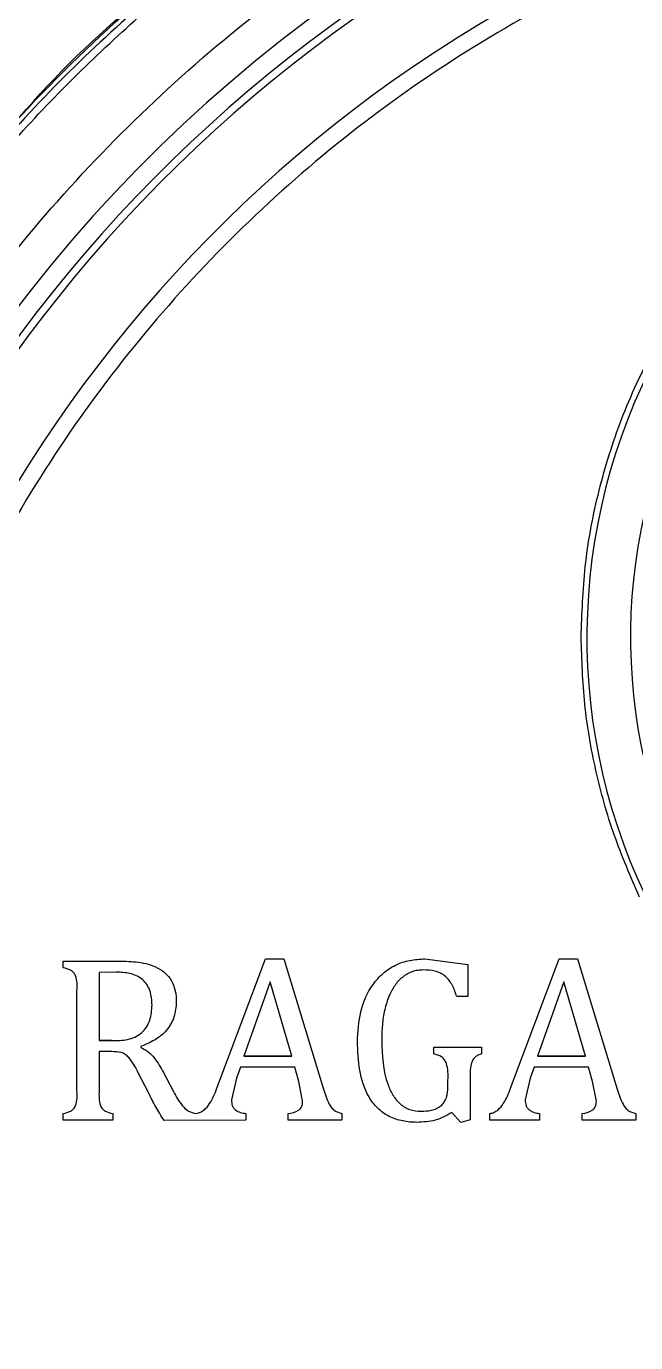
# Model space of a CAD drawing. Header units: millimetres. Extents: x 2687 to 4367, y 1046 to 2234.
# Drawn here: x 3121.8 to 3159.6, y 1963.7 to 2045.5 of the extents above; entities that cross this region are included whole.
import ezdxf

# ---------------------------------------------------------------- set-up
doc = ezdxf.new("R2010")
doc.units = ezdxf.units.MM

msp = doc.modelspace()

# ---------------------------------------------------------------- linework, layer by layer
at = {"color": 7, "linetype": 'Continuous', "lineweight": 25}
for p, q in [((3124.088, 1986.973), (3124.088, 1987.385)), ((3124.088, 1987.385), (3127.7, 1987.385)), ((3124.088, 1987.385), (3127.7, 1987.385)), ((3124.088, 1987.385), (3124.088, 1987.385)), ((3127.7, 1987.385), (3127.7, 1987.385)), ((3133.632, 1979.492), (3136.651, 1987.522)), ((3133.632, 1979.492), (3136.651, 1987.522)), ((3136.651, 1987.522), (3137.795, 1987.522)), ((3136.651, 1987.522), (3136.651, 1987.522)), ((3136.651, 1987.522), (3137.795, 1987.522)), ((3137.795, 1987.522), (3140.256, 1979.434)), ((3137.795, 1987.522), (3137.795, 1987.522)), ((3137.795, 1987.522), (3140.256, 1979.434)), ((3146.544, 1987.522), (3149.219, 1987.181)), ((3146.544, 1987.522), (3146.544, 1987.522)), ((3149.219, 1987.181), (3149.219, 1985.19)), ((3149.219, 1987.181), (3149.219, 1987.181)), ((3151.88, 1979.492), (3154.898, 1987.522)), ((3151.88, 1979.492), (3154.898, 1987.522)), ((3154.898, 1987.522), (3156.043, 1987.522)), ((3154.898, 1987.522), (3154.898, 1987.522)), ((3154.898, 1987.522), (3156.043, 1987.522)), ((3156.043, 1987.522), (3158.504, 1979.434)), ((3156.043, 1987.522), (3156.043, 1987.522)), ((3156.043, 1987.522), (3158.504, 1979.434)), ((3127.364, 1986.699), (3126.307, 1986.671)), ((3126.307, 1986.671), (3126.307, 1982.446)), ((3124.935, 1979.354), (3124.935, 1985.537)), ((3136.934, 1986.103), (3135.302, 1981.485)), ((3138.293, 1981.485), (3136.934, 1986.103)), ((3155.181, 1986.103), (3153.55, 1981.485)), ((3156.54, 1981.485), (3155.181, 1986.103)), ((3131.109, 1984.855), (3131.109, 1984.855)), ((3149.219, 1985.19), (3148.533, 1985.19)), ((3126.307, 1982.446), (3127.124, 1982.446)), ((3126.307, 1982.446), (3126.307, 1982.446)), ((3127.124, 1982.446), (3126.307, 1982.446)), ((3127.124, 1982.446), (3127.124, 1982.446)), ((3142.359, 1982.377), (3142.359, 1982.377)), ((3143.869, 1982.478), (3143.869, 1982.478)), ((3127.098, 1981.76), (3126.307, 1981.76)), ((3126.307, 1981.76), (3126.307, 1979.359)), ((3128.899, 1982.079), (3128.899, 1982.015)), ((3135.302, 1981.485), (3138.293, 1981.485)), ((3138.293, 1981.485), (3135.302, 1981.485)), ((3147.104, 1981.622), (3147.104, 1982.034)), ((3147.104, 1982.034), (3150.066, 1982.034)), ((3147.104, 1982.034), (3150.066, 1982.034)), ((3147.104, 1982.034), (3147.104, 1982.034)), ((3150.066, 1982.034), (3150.066, 1981.622)), ((3150.066, 1982.034), (3150.066, 1982.034)), ((3153.55, 1981.485), (3156.54, 1981.485)), ((3156.54, 1981.485), (3153.55, 1981.485)), ((3135.094, 1980.799), (3134.852, 1980.122)), ((3138.462, 1980.799), (3135.094, 1980.799)), ((3138.715, 1979.899), (3138.462, 1980.799)), ((3153.342, 1980.799), (3153.1, 1980.122)), ((3156.71, 1980.799), (3153.342, 1980.799)), ((3156.963, 1979.899), (3156.71, 1980.799)), ((3129.377, 1979.213), (3128.766, 1980.411)), ((3130.307, 1980.458), (3130.937, 1979.277)), ((3130.307, 1980.458), (3130.307, 1980.458)), ((3130.307, 1980.458), (3130.937, 1979.277)), ((3134.852, 1980.122), (3134.537, 1978.765)), ((3138.955, 1978.692), (3138.715, 1979.899)), ((3147.985, 1979.56), (3147.985, 1979.989)), ((3149.357, 1980.04), (3149.357, 1977.521)), ((3153.1, 1980.122), (3152.785, 1978.765)), ((3157.203, 1978.692), (3156.963, 1979.899)), ((3124.935, 1979.354), (3124.935, 1979.354)), ((3130.937, 1979.277), (3130.937, 1979.277)), ((3133.632, 1979.492), (3133.632, 1979.492)), ((3140.256, 1979.434), (3140.256, 1979.434)), ((3151.88, 1979.492), (3151.88, 1979.492)), ((3158.504, 1979.434), (3158.504, 1979.434)), ((3124.088, 1977.506), (3124.088, 1977.918)), ((3124.088, 1977.918), (3124.088, 1977.918)), ((3127.154, 1977.506), (3124.088, 1977.506)), ((3127.154, 1977.918), (3127.154, 1977.506)), ((3135.433, 1977.506), (3130.35, 1977.49)), ((3132.354, 1977.916), (3132.354, 1977.916)), ((3135.433, 1977.918), (3135.433, 1977.506)), ((3138.065, 1977.506), (3138.065, 1977.918)), ((3141.399, 1977.506), (3138.065, 1977.506)), ((3141.399, 1977.918), (3141.399, 1977.506)), ((3141.399, 1977.918), (3141.399, 1977.918)), ((3148.776, 1977.369), (3148.231, 1977.982)), ((3149.357, 1977.521), (3148.776, 1977.369)), ((3150.591, 1977.506), (3150.591, 1977.918)), ((3150.591, 1977.918), (3150.591, 1977.918)), ((3153.681, 1977.506), (3150.591, 1977.506)), ((3153.681, 1977.918), (3153.681, 1977.506)), ((3156.313, 1977.506), (3156.313, 1977.918)), ((3159.647, 1977.506), (3156.313, 1977.506)), ((3159.647, 1977.918), (3159.647, 1977.506)), ((3159.647, 1977.918), (3159.647, 1977.918))]:
    msp.add_line(p, q, dxfattribs=at)
for centre, radius, start, end in [((3193.968, 1972.507), 91.48, 295.79271, 180), ((3193.968, 1972.506), 90.341, 353.64897, 186.35103), ((3193.968, 1972.506), 89.875, 353.64897, 186.35103), ((3193.968, 1972.506), 85.319, 353.33017, 186.66983), ((3193.968, 2007.506), 37.354, 94.65071, 205.34929), ((3193.968, 2007.506), 34.646, 95.01875, 204.98125), ((3193.968, 1972.507), 91.48, 180, 290.22656)]:
    msp.add_arc(centre, radius, start, end, dxfattribs=at)
for points in [[(3096.294, 1983.297), (3096.818, 1986.948), (3097.866, 1994.252), (3100.986, 2004.895), (3105.194, 2015.138), (3110.549, 2024.839), (3116.954, 2033.878), (3124.335, 2042.14), (3132.597, 2049.521), (3141.636, 2055.926), (3151.337, 2061.281), (3161.58, 2065.489), (3172.223, 2068.609), (3179.527, 2069.657), (3183.178, 2070.181)], [(3096.497, 1989.839), (3097.183, 1993.134), (3098.556, 1999.722), (3101.876, 2009.274), (3106.08, 2018.458), (3111.216, 2027.161), (3117.205, 2035.297), (3123.993, 2042.782), (3131.506, 2049.537), (3139.669, 2055.492), (3148.393, 2060.59), (3157.595, 2064.755), (3167.161, 2068.035), (3173.755, 2069.379), (3177.053, 2070.052)], [(3100.227, 1972.507), (3100.314, 1975.575), (3100.488, 1981.71), (3101.891, 1990.825), (3104.117, 1999.762), (3107.224, 2008.438), (3111.163, 2016.767), (3115.9, 2024.67), (3121.389, 2032.071), (3127.577, 2038.898), (3134.404, 2045.086), (3141.805, 2050.575), (3149.708, 2055.312), (3158.037, 2059.251), (3166.712, 2062.358), (3175.65, 2064.584), (3184.765, 2065.987), (3190.9, 2066.161), (3193.968, 2066.248)], [(3193.968, 2056.793), (3191.005, 2056.703), (3185.08, 2056.522), (3176.29, 2055.067), (3167.697, 2052.762), (3159.396, 2049.547), (3151.479, 2045.482), (3144.034, 2040.604), (3137.144, 2034.97), (3130.885, 2028.642), (3125.327, 2021.69), (3120.531, 2014.192), (3116.551, 2006.231), (3113.433, 1997.896), (3111.204, 1989.277), (3109.913, 1980.475), (3109.488, 1971.576), (3109.997, 1965.67), (3110.252, 1962.717)], [(3129.325, 2047.145), (3127.57, 2045.569), (3124.059, 2042.416), (3120.906, 2038.905), (3119.33, 2037.15)], [(3193.968, 1878.767), (3190.9, 1878.854), (3184.765, 1879.028), (3175.65, 1880.431), (3166.712, 1882.656), (3158.037, 1885.764), (3149.708, 1889.702), (3141.805, 1894.44), (3134.404, 1899.928), (3127.577, 1906.116), (3121.389, 1912.943), (3115.9, 1920.344), (3111.163, 1928.247), (3107.224, 1936.577), (3104.117, 1945.252), (3101.891, 1954.19), (3100.488, 1963.304), (3100.314, 1969.44), (3100.227, 1972.507)]]:
    msp.add_open_spline(points, degree=3, dxfattribs=at)
for points, knots in [([(3119.232, 2037.248), (3119.94, 2038.113), (3122.812, 2041.625), (3126.222, 2045), (3129.084, 2047.253), (3129.258, 2047.391)], [0, 0, 0, 0, 0.234789, 0.953351, 1, 1, 1, 1]), ([(3156.261, 2007.506), (3156.31, 2008.971), (3156.41, 2011.94), (3157.233, 2016.391), (3158.591, 2020.843), (3160.55, 2025.195), (3163.092, 2029.335), (3166.167, 2033.137), (3169.707, 2036.51), (3173.628, 2039.379), (3177.806, 2041.685), (3182.134, 2043.399), (3186.503, 2044.581), (3189.455, 2044.921), (3190.91, 2045.089)], [0, 0, 0, 0, 0.078216, 0.158605, 0.241035, 0.32651, 0.412892, 0.5, 0.587092, 0.673473, 0.758965, 0.841378, 0.921776, 1, 1, 1, 1]), ([(3159.891, 1991.363), (3159.335, 1992.638), (3158.224, 1995.188), (3157.115, 1999.218), (3156.391, 2003.335), (3156.304, 2006.116), (3156.261, 2007.506)], [0, 0, 0, 0, 0.249984, 0.5, 0.749984, 1, 1, 1, 1]), ([(3127.7, 1987.385), (3128.104, 1987.371), (3128.91, 1987.344), (3129.901, 1987.047), (3130.553, 1986.556), (3130.901, 1986.048), (3131.047, 1985.559), (3131.103, 1985.159), (3131.107, 1984.956), (3131.109, 1984.855)], [0, 0, 0, 0, 0.250321, 0.499801, 0.624784, 0.749675, 0.874698, 0.937347, 1, 1, 1, 1]), ([(3142.359, 1982.377), (3142.394, 1983), (3142.464, 1984.245), (3143.094, 1985.715), (3143.926, 1986.651), (3144.715, 1987.165), (3145.609, 1987.475), (3146.232, 1987.506), (3146.544, 1987.522)], [0, 0, 0, 0, 0.2501594, 0.4995807, 0.624669, 0.7497301, 0.8748096, 1, 1, 1, 1]), ([(3142.359, 1982.377), (3142.394, 1983), (3142.464, 1984.245), (3143.094, 1985.715), (3143.926, 1986.651), (3144.715, 1987.165), (3145.609, 1987.475), (3146.232, 1987.506), (3146.544, 1987.522)], [0, 0, 0, 0, 0.2501594, 0.4995807, 0.624669, 0.7497301, 0.8748096, 1, 1, 1, 1]), ([(3124.935, 1985.537), (3124.949, 1985.86), (3124.966, 1986.264), (3124.738, 1986.691), (3124.471, 1986.873), (3124.241, 1986.933), (3124.088, 1986.973)], [0, 0, 0, 0, 0.499621, 0.62515, 0.749473, 1, 1, 1, 1]), ([(3129.6, 1984.658), (3129.583, 1984.95), (3129.557, 1985.388), (3129.306, 1985.919), (3129.018, 1986.252), (3128.646, 1986.485), (3128.092, 1986.673), (3127.655, 1986.688), (3127.364, 1986.699)], [0, 0, 0, 0, 0.2495868, 0.3746258, 0.4995906, 0.6247112, 0.7498825, 1, 1, 1, 1]), ([(3146.456, 1986.836), (3146.339, 1986.831), (3146.103, 1986.82), (3145.646, 1986.703), (3145.127, 1986.406), (3144.654, 1985.873), (3144.287, 1985.179), (3144.031, 1984.351), (3143.889, 1983.419), (3143.875, 1982.79), (3143.869, 1982.478)], [0, 0, 0, 0, 0.0625578, 0.1250968, 0.2497271, 0.3745435, 0.4995432, 0.6653113, 0.8335626, 1, 1, 1, 1]), ([(3148.533, 1985.19), (3148.454, 1985.418), (3148.295, 1985.875), (3147.935, 1986.378), (3147.529, 1986.648), (3147.068, 1986.811), (3146.699, 1986.826), (3146.456, 1986.836)], [0, 0, 0, 0, 0.250349, 0.499662, 0.620972, 0.749911, 1, 1, 1, 1]), ([(3127.124, 1982.446), (3127.445, 1982.449), (3127.927, 1982.454), (3128.54, 1982.651), (3128.951, 1982.907), (3129.267, 1983.273), (3129.551, 1983.854), (3129.58, 1984.336), (3129.6, 1984.658)], [0, 0, 0, 0, 0.2503, 0.375337, 0.500381, 0.62533, 0.750439, 1, 1, 1, 1]), ([(3131.109, 1984.855), (3131.084, 1984.536), (3131.035, 1983.897), (3130.535, 1983.051), (3129.785, 1982.439), (3129.194, 1982.199), (3128.899, 1982.079)], [0, 0, 0, 0, 0.249907, 0.499448, 0.749459, 1, 1, 1, 1]), ([(3146.057, 1977.369), (3145.91, 1977.372), (3145.614, 1977.379), (3145.03, 1977.466), (3144.32, 1977.695), (3143.588, 1978.216), (3142.873, 1979.168), (3142.423, 1980.609), (3142.381, 1981.787), (3142.359, 1982.377)], [0, 0, 0, 0, 0.0626532, 0.1253029, 0.2503037, 0.3752146, 0.5002189, 0.7496895, 1, 1, 1, 1]), ([(3143.869, 1982.478), (3143.905, 1981.526), (3143.951, 1980.336), (3144.54, 1979.045), (3144.985, 1978.491), (3145.607, 1978.113), (3146.079, 1978.075), (3146.315, 1978.055)], [0, 0, 0, 0, 0.499795, 0.625141, 0.750203, 0.875019, 1, 1, 1, 1]), ([(3128.766, 1980.411), (3128.589, 1980.759), (3128.369, 1981.193), (3127.949, 1981.603), (3127.586, 1981.758), (3127.293, 1981.759), (3127.098, 1981.76)], [0, 0, 0, 0, 0.500158, 0.625065, 0.75011, 1, 1, 1, 1]), ([(3128.899, 1982.015), (3129.059, 1981.934), (3129.38, 1981.772), (3129.752, 1981.375), (3130.052, 1980.931), (3130.222, 1980.616), (3130.307, 1980.458)], [0, 0, 0, 0, 0.249742, 0.499519, 0.749697, 1, 1, 1, 1]), ([(3147.985, 1979.989), (3147.993, 1980.341), (3148.003, 1980.781), (3147.787, 1981.262), (3147.526, 1981.503), (3147.272, 1981.575), (3147.104, 1981.622)], [0, 0, 0, 0, 0.500125, 0.624669, 0.750035, 1, 1, 1, 1]), ([(3150.066, 1981.622), (3150.029, 1981.609), (3149.954, 1981.584), (3149.81, 1981.517), (3149.642, 1981.409), (3149.496, 1981.215), (3149.345, 1980.76), (3149.352, 1980.36), (3149.357, 1980.04)], [0, 0, 0, 0, 0.062626, 0.125229, 0.250093, 0.374874, 0.500088, 1, 1, 1, 1]), ([(3124.088, 1977.918), (3124.242, 1977.958), (3124.471, 1978.018), (3124.741, 1978.197), (3124.969, 1978.627), (3124.95, 1979.031), (3124.935, 1979.354)], [0, 0, 0, 0, 0.250512, 0.375245, 0.500165, 1, 1, 1, 1]), ([(3124.088, 1977.918), (3124.242, 1977.958), (3124.471, 1978.018), (3124.741, 1978.197), (3124.969, 1978.627), (3124.95, 1979.031), (3124.935, 1979.354)], [0, 0, 0, 0, 0.250512, 0.375245, 0.500165, 1, 1, 1, 1]), ([(3126.307, 1979.359), (3126.301, 1979.037), (3126.293, 1978.675), (3126.44, 1978.306), (3126.535, 1978.177), (3126.768, 1978.016), (3126.999, 1977.957), (3127.154, 1977.918)], [0, 0, 0, 0, 0.4992485, 0.5620926, 0.6245905, 0.749614, 1, 1, 1, 1]), ([(3130.35, 1977.49), (3130.173, 1977.769), (3129.819, 1978.326), (3129.524, 1978.917), (3129.377, 1979.213)], [0, 0, 0, 0, 0.499901, 1, 1, 1, 1]), ([(3130.937, 1979.277), (3131.098, 1978.975), (3131.339, 1978.523), (3131.843, 1978.025), (3132.183, 1977.953), (3132.354, 1977.916)], [0, 0, 0, 0, 0.500537, 0.750346, 1, 1, 1, 1]), ([(3130.937, 1979.277), (3131.098, 1978.975), (3131.339, 1978.523), (3131.843, 1978.025), (3132.183, 1977.953), (3132.354, 1977.916)], [0, 0, 0, 0, 0.500537, 0.750346, 1, 1, 1, 1]), ([(3132.354, 1977.916), (3132.44, 1977.938), (3132.612, 1977.981), (3132.913, 1978.177), (3133.305, 1978.667), (3133.501, 1979.162), (3133.632, 1979.492)], [0, 0, 0, 0, 0.125077, 0.250222, 0.499887, 1, 1, 1, 1]), ([(3132.354, 1977.916), (3132.44, 1977.938), (3132.612, 1977.981), (3132.913, 1978.177), (3133.305, 1978.667), (3133.501, 1979.162), (3133.632, 1979.492)], [0, 0, 0, 0, 0.125077, 0.250222, 0.499887, 1, 1, 1, 1]), ([(3140.256, 1979.434), (3140.352, 1979.108), (3140.471, 1978.7), (3140.747, 1978.277), (3140.991, 1978.038), (3141.235, 1977.966), (3141.399, 1977.918)], [0, 0, 0, 0, 0.50046, 0.628361, 0.750703, 1, 1, 1, 1]), ([(3140.256, 1979.434), (3140.352, 1979.108), (3140.473, 1978.696), (3140.75, 1978.273), (3140.996, 1978.037), (3141.235, 1977.966), (3141.399, 1977.918)], [0, 0, 0, 0, 0.50044, 0.635369, 0.750713, 1, 1, 1, 1]), ([(3146.315, 1978.055), (3146.531, 1978.064), (3146.86, 1978.078), (3147.272, 1978.216), (3147.548, 1978.383), (3147.764, 1978.621), (3147.952, 1979.015), (3147.972, 1979.343), (3147.985, 1979.56)], [0, 0, 0, 0, 0.250183, 0.381348, 0.500383, 0.621905, 0.750375, 1, 1, 1, 1]), ([(3150.591, 1977.918), (3150.679, 1977.937), (3150.853, 1977.976), (3151.156, 1978.173), (3151.552, 1978.663), (3151.749, 1979.16), (3151.88, 1979.492)], [0, 0, 0, 0, 0.12504, 0.250236, 0.499874, 1, 1, 1, 1]), ([(3150.591, 1977.918), (3150.679, 1977.937), (3150.853, 1977.976), (3151.156, 1978.173), (3151.552, 1978.663), (3151.749, 1979.16), (3151.88, 1979.492)], [0, 0, 0, 0, 0.12504, 0.250236, 0.499874, 1, 1, 1, 1]), ([(3158.504, 1979.434), (3158.599, 1979.108), (3158.719, 1978.7), (3158.995, 1978.277), (3159.239, 1978.038), (3159.483, 1977.966), (3159.647, 1977.918)], [0, 0, 0, 0, 0.50046, 0.628361, 0.750703, 1, 1, 1, 1]), ([(3158.504, 1979.434), (3158.599, 1979.108), (3158.72, 1978.696), (3158.998, 1978.273), (3159.243, 1978.037), (3159.483, 1977.966), (3159.647, 1977.918)], [0, 0, 0, 0, 0.50044, 0.635369, 0.750713, 1, 1, 1, 1]), ([(3134.537, 1978.765), (3134.544, 1978.648), (3134.554, 1978.472), (3134.66, 1978.263), (3134.822, 1978.095), (3135.092, 1977.976), (3135.319, 1977.937), (3135.433, 1977.918)], [0, 0, 0, 0, 0.249595, 0.377929, 0.49984, 0.749543, 1, 1, 1, 1]), ([(3138.065, 1977.918), (3138.288, 1977.957), (3138.568, 1978.005), (3138.824, 1978.22), (3138.94, 1978.413), (3138.949, 1978.58), (3138.955, 1978.692)], [0, 0, 0, 0, 0.499477, 0.62618, 0.750315, 1, 1, 1, 1]), ([(3152.785, 1978.765), (3152.791, 1978.648), (3152.802, 1978.472), (3152.908, 1978.263), (3153.07, 1978.095), (3153.34, 1977.976), (3153.567, 1977.937), (3153.681, 1977.918)], [0, 0, 0, 0, 0.249595, 0.377929, 0.49984, 0.749543, 1, 1, 1, 1]), ([(3156.313, 1977.918), (3156.536, 1977.957), (3156.815, 1978.005), (3157.072, 1978.22), (3157.187, 1978.413), (3157.197, 1978.58), (3157.203, 1978.692)], [0, 0, 0, 0, 0.4994773, 0.6261796, 0.7503153, 1, 1, 1, 1]), ([(3148.231, 1977.982), (3147.894, 1977.794), (3147.218, 1977.417), (3146.444, 1977.385), (3146.057, 1977.369)], [0, 0, 0, 0, 0.499617, 1, 1, 1, 1])]:
    msp.add_open_spline(points, degree=3, knots=knots, dxfattribs=at)

doc.saveas('drawing.dxf')
